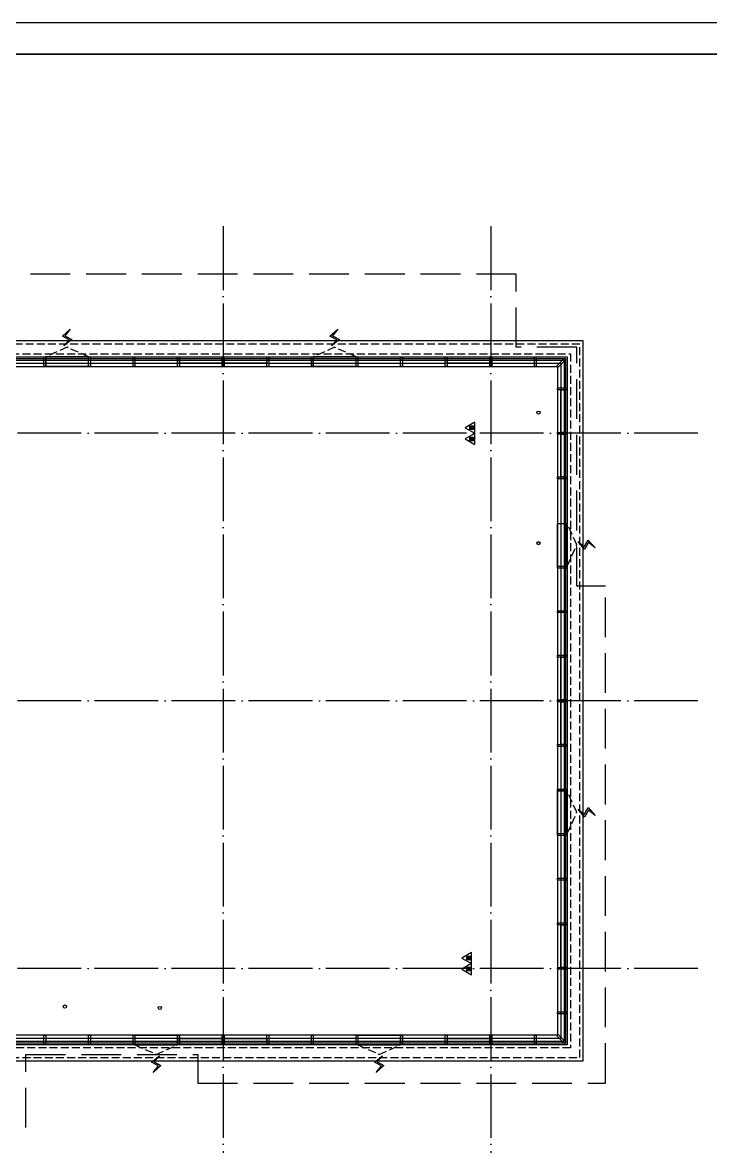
# Model space of a CAD drawing. Extents: x -186750 to 855523, y -12902 to 560425.
# Drawn here: x 139057 to 160656, y 11206 to 46500 of the extents above; entities that cross this region are included whole.
import ezdxf
from ezdxf.xclip import XClip

# ---------------------------------------------------------------- set-up
doc = ezdxf.new("R2010")
doc.units = 0
doc.header["$LTSCALE"] = 1000
doc.header["$MEASUREMENT"] = 0
doc.header["$XCLIPFRAME"] = 0
for name, pattern in [('104-10 轴网$0$DOTE', [2.42, 2, -0.2, 0.02, -0.2]), ('8#楼幕墙$0$109-34 轴网$0$L1$0$$AUDIT_BAD_LTYPE1', [0]), ('8#楼幕墙$0$DASH', [0.35, 0.25, -0.1]), ('X-104 8#10#平面$0$109-34 轴网$0$L1$0$$AUDIT_BAD_LTYPE1', [0]), ('X-104 8#10#平面$0$DASH', [0.35, 0.25, -0.1])]:
    doc.linetypes.add(name, pattern=pattern)
for name, color, linetype in [('104-10 轴网$0$A_AXIS-轴线', 252, '104-10 轴网$0$DOTE'), ('8#楼幕墙$0$A-C_玻璃幕墙', 140, 'Continuous'), ('8#楼幕墙$0$A-C_窗b', 191, 'Continuous'), ('EQUIP_消防', 7, 'Continuous'), ('VPIPE-雨水', 4, 'TG_Y'), ('X-104 8#10#平面$0$A-O_屋面', 201, 'Continuous'), ('X-104 8#10#平面$0$A-O_散水', 134, 'Continuous')]:
    doc.layers.add(name, color=color, linetype=linetype)
for name, color, linetype, plot in [('8#楼幕墙$0$04-不打印_辅助线', 165, 'Continuous', False), ('8#楼幕墙$0$04-电动窗', 1, 'Continuous', False), ('X-104 8#10#平面$0$04-不打印_辅助线', 165, 'Continuous', False)]:
    doc.layers.add(name, color=color, linetype=linetype, plot=plot)
doc.styles.add('TG_LINETYPE', font='romans2.shx', dxfattribs={"width": 0.8, "height": 3, "bigfont": 'hzdf2.shx'})
doc.linetypes.add('TG_Y', pattern='A,5,-0.3,["Y",TG_LINETYPE,S=0.1,R=0,X=-0.23,Y=-0.15],0', length=5.3)

# ---------------------------------------------------------------- blocks, each defined once
blk = doc.blocks.new('图框-A1')
for points, const_width in [([(0, 0), (841, 0), (841, 594), (0, 594)], 0.05), ([(766, 584), (25, 584), (25, 10), (766, 10)], 0.5)]:
    blk.add_lwpolyline(points, close=True, dxfattribs=dict(const_width=const_width))
blk = doc.blocks.new('104-10 轴网')
at = {"layer": '104-10 轴网$0$A_AXIS-轴线', "linetype": '104-10 轴网$0$DOTE'}
for p, q in [((154030, 40100), (154030, -6500)), ((162430, 40100), (162430, -6500)), ((168930, 33600), (113930, 33600)), ((168930, 25200), (113930, 25200)), ((168930, 16800), (113930, 16800))]:
    blk.add_line(p, q, dxfattribs=at)
at = {"layer": 'Defpoints'}
blk.add_lwpolyline([(104380, 45500), (178480, 45500), (178480, -11900), (104380, -11900)], close=True, dxfattribs=at)
blk = doc.blocks.new('104-8910 结构')
at = {"layer": 'Defpoints'}
blk.add_lwpolyline([(-19000, -118200), (61000, -118200), (61000, 41800), (-19000, 41800)], close=True, dxfattribs=at)
blk = doc.blocks.new('X-104 8#10#平面$0$fdhggh')
at = {"layer": 'X-104 8#10#平面$0$04-不打印_辅助线'}
blk.add_lwpolyline([(19450, 12900), (19450, -2650), (-2650, -2650), (-2650, 27850), (8450, 27850), (8450, 30800), (14150, 30800), (14150, 35950), (44350, 35950), (44350, 14450), (24500, 14450), (24500, 12900)], close=True, dxfattribs=at)
blk = doc.blocks.new('8#楼幕墙$0$ii')
blk.add_lwpolyline([(-1340, 0), (0, 0), (0, -150), (-1340, -150)], close=True)
blk = doc.blocks.new('8#楼幕墙$0$$TCHSYS$WIN2D')
for p, q in [((-0.5, 0.5), (0.5, 0.5)), ((-0.5, 0.5), (-0.5, -0.5)), ((0.5, 0.5), (0.5, -0.5)), ((0.5, 0.167), (-0.5, 0.167)), ((0.5, -0.167), (-0.5, -0.167)), ((-0.5, -0.5), (0.5, -0.5))]:
    blk.add_line(p, q)
blk = doc.blocks.new('8#楼幕墙$0$开启扇')
at = {"layer": '8#楼幕墙$0$04-电动窗'}
h = blk.add_hatch(color=1, dxfattribs=at)
h.dxf.hatch_style = 1
h.paths.add_polyline_path([(771, 399), (600, 588), (817, 705), (569, 925), (738, 715), (521, 598)])
at = {"linetype": '8#楼幕墙$0$DASH'}
blk.add_lwpolyline([(0, 50), (670, 350), (1340, 50)], dxfattribs=at)
at = {"layer": '8#楼幕墙$0$04-电动窗', "color": 1}
blk.add_lwpolyline([(771, 399), (600, 588), (817, 705), (569, 925), (738, 715), (521, 598), (771, 399)], close=True, dxfattribs=at)
at = {"xscale": -1340, "yscale": 300, "zscale": 1340, "rotation": 180}
blk.add_blockref('8#楼幕墙$0$$TCHSYS$WIN2D', (670, -100), dxfattribs=at)
blk = doc.blocks.new('8#楼幕墙')
at = {"layer": '8#楼幕墙$0$04-不打印_辅助线'}
blk.add_lwpolyline([(19400, 12900), (19400, -2600), (-2600, -2600), (-2600, 27800), (8500, 27800), (8500, 31000), (14200, 31000), (14200, 35900), (44300, 35900), (44300, 14500), (24130, 14500), (24130, 12900)], close=True, dxfattribs=at)
at = {"layer": '8#楼幕墙$0$A-C_玻璃幕墙'}
for points in [[(13870, 29500), (14100, 29500), (14100, 36000), (44400, 36000), (44400, 14400), (23970, 14400)], [(13870, 29200), (14400, 29200), (14400, 35700), (44100, 35700), (44100, 14700), (23970, 14700)], [(13930, 29450), (14150, 29450), (14150, 35950), (44350, 35950), (44350, 14450), (24030, 14450)], [(13930, 29300), (14300, 29300), (14300, 35800), (44200, 35800), (44200, 14600), (24030, 14600)]]:
    blk.add_lwpolyline(points, dxfattribs=at)
for points in [[(27970, 36000), (28030, 36000), (28030, 35700), (27970, 35700)], [(29370, 36000), (29430, 36000), (29430, 35700), (29370, 35700)], [(30770, 36000), (30830, 36000), (30830, 35700), (30770, 35700)], [(32170, 36000), (32230, 36000), (32230, 35700), (32170, 35700)], [(33570, 36000), (33630, 36000), (33630, 35700), (33570, 35700)], [(34970, 36000), (35030, 36000), (35030, 35700), (34970, 35700)], [(36370, 36000), (36430, 36000), (36430, 35700), (36370, 35700)], [(37770, 36000), (37830, 36000), (37830, 35700), (37770, 35700)], [(39170, 36000), (39230, 36000), (39230, 35700), (39170, 35700)], [(40570, 36000), (40630, 36000), (40630, 35700), (40570, 35700)], [(41970, 36000), (42030, 36000), (42030, 35700), (41970, 35700)], [(43370, 36000), (43430, 36000), (43430, 35700), (43370, 35700)], [(44350, 35908), (44308, 35950), (44079, 35721), (44121, 35679)], [(44100, 34970), (44100, 35030), (44400, 35030), (44400, 34970)], [(44100, 33570), (44100, 33630), (44400, 33630), (44400, 33570)], [(44100, 32170), (44100, 32230), (44400, 32230), (44400, 32170)], [(44100, 29370), (44100, 29430), (44400, 29430), (44400, 29370)], [(44100, 27970), (44100, 28030), (44400, 28030), (44400, 27970)], [(44100, 26570), (44100, 26630), (44400, 26630), (44400, 26570)], [(44100, 25170), (44100, 25230), (44400, 25230), (44400, 25170)], [(44100, 23770), (44100, 23830), (44400, 23830), (44400, 23770)], [(44100, 22370), (44100, 22430), (44400, 22430), (44400, 22370)], [(44100, 20970), (44100, 21030), (44400, 21030), (44400, 20970)], [(44100, 19570), (44100, 19630), (44400, 19630), (44400, 19570)], [(44100, 18170), (44100, 18230), (44400, 18230), (44400, 18170)], [(44100, 16770), (44100, 16830), (44400, 16830), (44400, 16770)], [(44100, 15370), (44100, 15430), (44400, 15430), (44400, 15370)], [(27970, 14700), (28030, 14700), (28030, 14400), (27970, 14400)], [(29370, 14700), (29430, 14700), (29430, 14400), (29370, 14400)], [(30770, 14700), (30830, 14700), (30830, 14400), (30770, 14400)], [(32170, 14700), (32230, 14700), (32230, 14400), (32170, 14400)], [(33570, 14700), (33630, 14700), (33630, 14400), (33570, 14400)], [(34970, 14700), (35030, 14700), (35030, 14400), (34970, 14400)], [(36370, 14700), (36430, 14700), (36430, 14400), (36370, 14400)], [(37770, 14700), (37830, 14700), (37830, 14400), (37770, 14400)], [(39170, 14700), (39230, 14700), (39230, 14400), (39170, 14400)], [(40570, 14700), (40630, 14700), (40630, 14400), (40570, 14400)], [(41970, 14700), (42030, 14700), (42030, 14400), (41970, 14400)], [(43370, 14700), (43430, 14700), (43430, 14400), (43370, 14400)], [(44371, 14471), (44329, 14429), (44079, 14679), (44121, 14721)]]:
    blk.add_lwpolyline(points, close=True, dxfattribs=at)
at = {"layer": '8#楼幕墙$0$A-C_玻璃幕墙', "linetype": '8#楼幕墙$0$109-34 轴网$0$L1$0$$AUDIT_BAD_LTYPE1', "xscale": -1}
for p in [(29370, 35950), (37770, 35950)]:
    blk.add_blockref('8#楼幕墙$0$开启扇', p, dxfattribs=at)
at = {"layer": '8#楼幕墙$0$A-C_玻璃幕墙'}
for p in [(33570, 35950), (34970, 35950), (41970, 35950)]:
    blk.add_blockref('8#楼幕墙$0$ii', p, dxfattribs=at)
for p, rotation in [((44350, 33630), 270), ((44350, 32230), 270), ((44350, 25230), 270), ((44350, 23830), 270), ((44350, 16830), 270), ((32230, 14450), 180), ((33630, 14450), 180), ((40630, 14450), 180)]:
    blk.add_blockref('8#楼幕墙$0$ii', p, dxfattribs=dict(at, rotation=rotation))
at = {"layer": '8#楼幕墙$0$A-C_玻璃幕墙', "linetype": '8#楼幕墙$0$109-34 轴网$0$L1$0$$AUDIT_BAD_LTYPE1', "xscale": -1}
for p, rotation in [((44350, 29431), 270), ((30830, 14450), 180), ((37830, 14450), 180)]:
    blk.add_blockref('8#楼幕墙$0$开启扇', p, dxfattribs=dict(at, rotation=rotation))
at = {"layer": '8#楼幕墙$0$A-C_窗b', "color": 4, "linetype": '8#楼幕墙$0$109-34 轴网$0$L1$0$$AUDIT_BAD_LTYPE1', "xscale": -1, "rotation": 270}
blk.add_blockref('8#楼幕墙$0$开启扇', (44350, 21030), dxfattribs=at)
blk = doc.blocks.new('X-104 8#10#平面')
at = {"linetype": 'X-104 8#10#平面$0$109-34 轴网$0$L1$0$$AUDIT_BAD_LTYPE1'}
blk.add_lwpolyline([(177307, 46500), (177307, -12900), (93207, -12900), (93207, 46500)], close=True, dxfattribs=at)
at = {"layer": 'X-104 8#10#平面$0$A-O_屋面', "linetype": 'X-104 8#10#平面$0$DASH', "ltscale": 5}
blk.add_lwpolyline([(132157, 11800), (139157, 11800), (139157, 14100), (144557, 14100), (144557, 13200), (157357, 13200), (157357, 28800), (156457, 28800), (156457, 36300), (154557, 36300), (154557, 38600), (136157, 38600)], dxfattribs=at)
at = {"layer": 'X-104 8#10#平面$0$A-O_散水'}
blk.add_lwpolyline([(125857, 33800), (125857, 36000), (156157, 36000), (156157, 14400), (136257, 14400), (136257, 13900), (156657, 13900), (156657, 36500), (125357, 36500), (125357, 33800), (125857, 33800)], dxfattribs=at)
at = {"layer": 'X-104 8#10#平面$0$A-O_散水', "linetype": 'X-104 8#10#平面$0$DASH'}
blk.add_lwpolyline([(125757, 29600), (125757, 36100), (156257, 36100), (156257, 14300), (131357, 14300), (131357, 14000), (156557, 14000), (156557, 36400), (125457, 36400), (125457, 29600)], close=True, dxfattribs=at)
at = {"linetype": 'X-104 8#10#平面$0$109-34 轴网$0$L1$0$$AUDIT_BAD_LTYPE1'}
ref = blk.add_blockref('8#楼幕墙', (111757, 0), dxfattribs=at)
XClip(ref).set_block_clipping_path([(-18549.9999999995, -12899.9999999999), (65550.0000000003, 284100.0000000003)])
blk.add_blockref('X-104 8#10#平面$0$fdhggh', (111757, 0), dxfattribs=at)
at = {"xscale": 100, "yscale": 100, "zscale": 100}
for p in [(93207, 46500), (93207, -12900)]:
    blk.add_blockref('图框-A1', p, dxfattribs=at)
at = {"linetype": 'X-104 8#10#平面$0$109-34 轴网$0$L1$0$$AUDIT_BAD_LTYPE1'}
ref = blk.add_blockref('104-10 轴网', (-8673, 0), dxfattribs=at)
XClip(ref).set_block_clipping_path([(104379.5977508624, -11900), (178479.5977508624, 45500)])
ref = blk.add_blockref('104-8910 结构', (153887, -72700), dxfattribs=dict(at, rotation=180))
XClip(ref).set_block_clipping_path([(-15919.9999999996, -118200.0000000001), (58180.0000000003, -60800.0000000001)])
blk = doc.blocks.new('$TWTSYS$00000546')
h = blk.add_hatch()
h.set_pattern_fill('ANSI31', color=256, scale=200, style=0)
h.set_pattern_definition([(45, (-38543.802, -6670.83), (-17.67767, 17.67767), [])])
h.paths.add_polyline_path([(-65, 174), (65, 174), (65, 44), (-65, 44)])
for points in [[(0, 344), (-198, 0), (198, 0)], [(-65, 174), (65, 174), (65, 44), (-65, 44)]]:
    blk.add_lwpolyline(points, close=True)
blk = doc.blocks.new('灭火器2')
at = {"layer": 'EQUIP_消防', "xscale": 0.88, "yscale": 0.88, "zscale": 0.88, "rotation": 90.00000000000001}
for p in [(-4049632, -27064), (-4049632, -27413)]:
    blk.add_blockref('$TWTSYS$00000546', p, dxfattribs=at)

msp = doc.modelspace()

# ---------------------------------------------------------------- linework, layer by layer
at = {"layer": 'VPIPE-雨水', "color": 0, "linetype": 'Continuous'}
for centre in [(155257, 34250), (155257, 30151.2), (140387.9, 15600.4), (143367.7, 15556.6)]:
    msp.add_circle(centre, 50, dxfattribs=at)

# ---------------------------------------------------------------- block references
msp.add_blockref('X-104 8#10#平面', (0, 0))
at = {"layer": 'EQUIP_消防'}
for p in [(4202889.3, 60838.2), (4202789.3, 44188.2)]:
    msp.add_blockref('灭火器2', p, dxfattribs=at)

doc.saveas('drawing.dxf')
